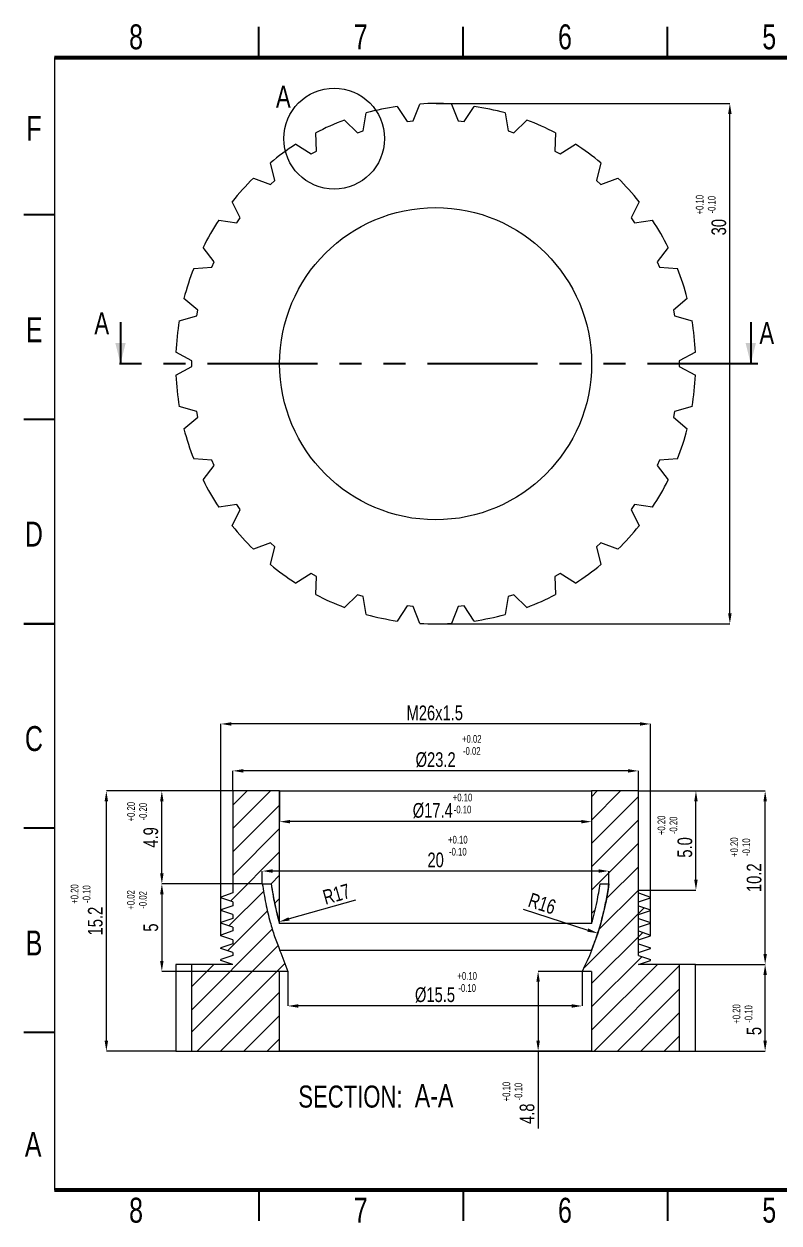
# Model space of a CAD drawing. Header units: millimetres. Extents: x 1732 to 1829, y 582 to 789.
# Drawn here: x 1731.6 to 1775.1, y 644.2 to 713.3 of the extents above; entities that cross this region are included whole.
import ezdxf

# ---------------------------------------------------------------- set-up
doc = ezdxf.new("R2010")
doc.units = ezdxf.units.MM
doc.linetypes.add('PHANTOM', pattern=[12.7, 6.35, -1.27, 1.27, -1.27, 1.27, -1.27])
doc.styles.add('SLDTEXTSTYLE0', font='TXT', dxfattribs={"width": 0.75})
doc.dimstyles.new('SLDDIMSTYLE30', dxfattribs={"dimscale": 0.4, "dimtxt": 2.116667, "dimasz": 1.5, "dimexe": 0, "dimexo": 0.0625, "dimgap": 0.529167, "dimtad": 1, "dimdec": 0, "dimrnd": 1e-09, "dimzin": 12, "dimdsep": 46, "dimtxsty": 'SLDTEXTSTYLE0', "dimcen": 0.09, "dimadec": 0, "dimazin": 3, "dimtfac": 1, "dimtdec": 0, "dimtofl": 0, "dimtmove": 0, "dimatfit": 3, "dimfxl": 1, "dimfrac": 2, "dimtolj": 1, "dimtzin": 12, "dimarcsym": 0})

# ---------------------------------------------------------------- blocks, each defined once
blk = doc.blocks.new('*D17')
at = {"color": 0, "lineweight": -2, "transparency": 16777216}
for p, q in [((1743.609, 669.123), (1743.609, 670.258)), ((1766.409, 670.258), (1744.209, 670.258)), ((1767.009, 659.806), (1767.009, 670.258))]:
    blk.add_line(p, q, dxfattribs=at)
at = {"color": 0, "transparency": 16777216}
for points in [[(1744.209, 670.358), (1744.209, 670.158), (1743.609, 670.258)], [(1766.409, 670.358), (1766.409, 670.158), (1767.009, 670.258)]]:
    blk.add_solid(points, dxfattribs=at)
at = {"layer": 'Defpoints', "color": 0, "transparency": 16777216}
for p in [(1743.609, 670.258), (1743.609, 669.098), (1767.009, 659.781)]:
    blk.add_point(p, dxfattribs=at)
at = {"color": 0, "transparency": 16777216, "insert": (1755.309, 670.893), "char_height": 0.84667, "attachment_point": 5, "style": 'SLDTEXTSTYLE0'}
blk.add_mtext('\\A1;%%C23.2', dxfattribs=at)
blk = doc.blocks.new('*D18')
at = {"color": 0, "lineweight": -2, "transparency": 16777216}
for p, q in [((1770.32, 659.098), (1774.321, 659.098)), ((1774.321, 654.698), (1774.321, 658.498)), ((1770.32, 654.098), (1774.321, 654.098))]:
    blk.add_line(p, q, dxfattribs=at)
at = {"color": 0, "transparency": 16777216}
for points in [[(1774.221, 658.498), (1774.421, 658.498), (1774.321, 659.098)], [(1774.221, 654.698), (1774.421, 654.698), (1774.321, 654.098)]]:
    blk.add_solid(points, dxfattribs=at)
at = {"layer": 'Defpoints', "color": 0, "transparency": 16777216}
for p in [(1770.295, 659.098), (1774.321, 659.098), (1770.295, 654.098)]:
    blk.add_point(p, dxfattribs=at)
at = {"color": 0, "transparency": 16777216, "insert": (1773.686, 655.26), "char_height": 0.8467, "attachment_point": 5, "rotation": 90, "style": 'SLDTEXTSTYLE0'}
blk.add_mtext('\\A1;5', dxfattribs=at)
blk = doc.blocks.new('*D16')
at = {"color": 0, "lineweight": -2, "transparency": 16777216}
for p, q in [((1767.034, 669.098), (1774.323, 669.098)), ((1774.323, 659.698), (1774.323, 668.498)), ((1770.32, 659.098), (1774.323, 659.098))]:
    blk.add_line(p, q, dxfattribs=at)
at = {"color": 0, "transparency": 16777216}
for points in [[(1774.223, 668.498), (1774.423, 668.498), (1774.323, 669.098)], [(1774.223, 659.698), (1774.423, 659.698), (1774.323, 659.098)]]:
    blk.add_solid(points, dxfattribs=at)
at = {"layer": 'Defpoints', "color": 0, "transparency": 16777216}
for p in [(1767.009, 669.098), (1774.323, 669.098), (1770.295, 659.098)]:
    blk.add_point(p, dxfattribs=at)
at = {"color": 0, "transparency": 16777216, "insert": (1773.688, 664.098), "char_height": 0.8467, "attachment_point": 5, "rotation": 90, "style": 'SLDTEXTSTYLE0'}
blk.add_mtext('\\A1;10.2', dxfattribs=at)
blk = doc.blocks.new('*D19')
at = {"color": 0, "lineweight": -2, "transparency": 16777216}
for p, q in [((1755.334, 708.733), (1772.287, 708.733)), ((1772.287, 679.333), (1772.287, 708.133)), ((1755.334, 678.733), (1772.287, 678.733))]:
    blk.add_line(p, q, dxfattribs=at)
at = {"color": 0, "transparency": 16777216}
for points in [[(1772.187, 708.133), (1772.387, 708.133), (1772.287, 708.733)], [(1772.187, 679.333), (1772.387, 679.333), (1772.287, 678.733)]]:
    blk.add_solid(points, dxfattribs=at)
at = {"layer": 'Defpoints', "color": 0, "transparency": 16777216}
for p in [(1755.309, 708.733), (1772.287, 708.733), (1755.309, 678.733)]:
    blk.add_point(p, dxfattribs=at)
at = {"color": 0, "transparency": 16777216, "insert": (1771.652, 701.604), "char_height": 0.8467, "attachment_point": 5, "rotation": 90, "style": 'SLDTEXTSTYLE0'}
blk.add_mtext('\\A1;30', dxfattribs=at)
blk = doc.blocks.new('*D20')
at = {"color": 0, "lineweight": -2, "transparency": 16777216}
for p, q in [((1746.309, 669.073), (1746.309, 667.33)), ((1764.309, 669.073), (1764.309, 667.33)), ((1763.709, 667.33), (1746.909, 667.33))]:
    blk.add_line(p, q, dxfattribs=at)
at = {"color": 0, "transparency": 16777216}
for points in [[(1746.909, 667.43), (1746.909, 667.23), (1746.309, 667.33)], [(1763.709, 667.43), (1763.709, 667.23), (1764.309, 667.33)]]:
    blk.add_solid(points, dxfattribs=at)
at = {"layer": 'Defpoints', "color": 0, "transparency": 16777216}
for p in [(1746.309, 669.098), (1764.309, 669.098), (1746.309, 667.33)]:
    blk.add_point(p, dxfattribs=at)
at = {"color": 0, "transparency": 16777216, "insert": (1755.142, 667.965), "char_height": 0.84667, "attachment_point": 5, "style": 'SLDTEXTSTYLE0'}
blk.add_mtext('\\A1;%%C17.4', dxfattribs=at)
blk = doc.blocks.new('*D25')
at = {"color": 0, "lineweight": -2, "transparency": 16777216}
for p, q in [((1743.584, 669.098), (1739.511, 669.098)), ((1739.511, 664.348), (1739.511, 668.498)), ((1745.284, 663.748), (1739.511, 663.748))]:
    blk.add_line(p, q, dxfattribs=at)
at = {"color": 0, "transparency": 16777216}
for points in [[(1739.411, 668.498), (1739.611, 668.498), (1739.511, 669.098)], [(1739.411, 664.348), (1739.611, 664.348), (1739.511, 663.748)]]:
    blk.add_solid(points, dxfattribs=at)
at = {"layer": 'Defpoints', "color": 0, "transparency": 16777216}
for p in [(1739.511, 669.098), (1743.609, 669.098), (1745.309, 663.748)]:
    blk.add_point(p, dxfattribs=at)
at = {"color": 0, "transparency": 16777216, "insert": (1738.876, 666.423), "char_height": 0.8467, "attachment_point": 5, "rotation": 90, "style": 'SLDTEXTSTYLE0'}
blk.add_mtext('\\A1;4.9', dxfattribs=at)
blk = doc.blocks.new('*D26')
at = {"color": 0, "lineweight": -2, "transparency": 16777216}
for p, q in [((1742.92, 660.777), (1742.92, 672.963)), ((1767.098, 672.963), (1743.52, 672.963)), ((1767.698, 660.777), (1767.698, 672.963))]:
    blk.add_line(p, q, dxfattribs=at)
at = {"color": 0, "transparency": 16777216}
for points in [[(1743.52, 673.063), (1743.52, 672.863), (1742.92, 672.963)], [(1767.098, 673.063), (1767.098, 672.863), (1767.698, 672.963)]]:
    blk.add_solid(points, dxfattribs=at)
at = {"layer": 'Defpoints', "color": 0, "transparency": 16777216}
for p in [(1742.92, 672.963), (1742.92, 660.752), (1767.698, 660.752)]:
    blk.add_point(p, dxfattribs=at)
at = {"color": 0, "transparency": 16777216, "insert": (1755.258, 673.598), "char_height": 0.84667, "attachment_point": 5, "style": 'SLDTEXTSTYLE0'}
blk.add_mtext('\\A1;M26x1.5', dxfattribs=at)
blk = doc.blocks.new('*D27')
at = {"color": 0, "lineweight": -2, "transparency": 16777216}
for p, q in [((1767.034, 669.098), (1770.328, 669.098)), ((1770.328, 663.988), (1770.328, 668.498)), ((1767.034, 663.388), (1770.328, 663.388))]:
    blk.add_line(p, q, dxfattribs=at)
at = {"color": 0, "transparency": 16777216}
for points in [[(1770.228, 668.498), (1770.428, 668.498), (1770.328, 669.098)], [(1770.228, 663.988), (1770.428, 663.988), (1770.328, 663.388)]]:
    blk.add_solid(points, dxfattribs=at)
at = {"layer": 'Defpoints', "color": 0, "transparency": 16777216}
for p in [(1767.009, 669.098), (1770.328, 669.098), (1767.009, 663.388)]:
    blk.add_point(p, dxfattribs=at)
at = {"color": 0, "transparency": 16777216, "insert": (1769.693, 665.844), "char_height": 0.8467, "attachment_point": 5, "rotation": 90, "style": 'SLDTEXTSTYLE0'}
blk.add_mtext('\\A1;5.0', dxfattribs=at)
blk = doc.blocks.new('*D28')
at = {"color": 0, "lineweight": -2, "transparency": 16777216}
blk.add_line((1750.678, 662.802), (1746.856, 661.722), dxfattribs=at)
at = {"color": 0, "transparency": 16777216}
blk.add_solid([(1746.829, 661.818), (1746.883, 661.625), (1746.279, 661.558)], dxfattribs=at)
at = {"layer": 'Defpoints', "color": 0, "transparency": 16777216}
for p in [(1762.465, 666.135), (1746.279, 661.558)]:
    blk.add_point(p, dxfattribs=at)
at = {"color": 0, "transparency": 16777216, "insert": (1749.589, 663.154), "char_height": 0.8467, "attachment_point": 5, "rotation": 15.78888, "style": 'SLDTEXTSTYLE0'}
blk.add_mtext('\\A1;R17', dxfattribs=at)
blk = doc.blocks.new('*D29')
at = {"color": 0, "lineweight": -2, "transparency": 16777216}
blk.add_line((1760.351, 662.294), (1764.087, 661.082), dxfattribs=at)
at = {"color": 0, "transparency": 16777216}
blk.add_solid([(1764.118, 661.177), (1764.057, 660.987), (1764.658, 660.896)], dxfattribs=at)
at = {"layer": 'Defpoints', "color": 0, "transparency": 16777216}
for p in [(1749.072, 665.954), (1764.658, 660.896)]:
    blk.add_point(p, dxfattribs=at)
at = {"color": 0, "transparency": 16777216, "insert": (1761.453, 662.604), "char_height": 0.8467, "attachment_point": 5, "rotation": 342.02109, "style": 'SLDTEXTSTYLE0'}
blk.add_mtext('\\A1;R16', dxfattribs=at)
blk = doc.blocks.new('*D30')
at = {"color": 0, "lineweight": -2, "transparency": 16777216}
for p, q in [((1745.284, 663.748), (1739.511, 663.748)), ((1739.511, 663.148), (1739.511, 659.298)), ((1746.284, 658.698), (1739.511, 658.698))]:
    blk.add_line(p, q, dxfattribs=at)
at = {"color": 0, "transparency": 16777216}
for points in [[(1739.411, 663.148), (1739.611, 663.148), (1739.511, 663.748)], [(1739.411, 659.298), (1739.611, 659.298), (1739.511, 658.698)]]:
    blk.add_solid(points, dxfattribs=at)
at = {"layer": 'Defpoints', "color": 0, "transparency": 16777216}
for p in [(1745.309, 663.748), (1739.511, 658.698), (1746.309, 658.698)]:
    blk.add_point(p, dxfattribs=at)
at = {"color": 0, "transparency": 16777216, "insert": (1738.876, 661.223), "char_height": 0.8467, "attachment_point": 5, "rotation": 90, "style": 'SLDTEXTSTYLE0'}
blk.add_mtext('\\A1;5', dxfattribs=at)
blk = doc.blocks.new('*D31')
at = {"color": 0, "lineweight": -2, "transparency": 16777216}
for p, q in [((1745.309, 663.773), (1745.309, 664.484)), ((1764.709, 664.484), (1745.909, 664.484)), ((1765.309, 663.773), (1765.309, 664.484))]:
    blk.add_line(p, q, dxfattribs=at)
at = {"color": 0, "transparency": 16777216}
for points in [[(1745.909, 664.584), (1745.909, 664.384), (1745.309, 664.484)], [(1764.709, 664.584), (1764.709, 664.384), (1765.309, 664.484)]]:
    blk.add_solid(points, dxfattribs=at)
at = {"layer": 'Defpoints', "color": 0, "transparency": 16777216}
for p in [(1745.309, 664.484), (1745.309, 663.748), (1765.309, 663.748)]:
    blk.add_point(p, dxfattribs=at)
at = {"color": 0, "transparency": 16777216, "insert": (1755.309, 665.119), "char_height": 0.8467, "attachment_point": 5, "style": 'SLDTEXTSTYLE0'}
blk.add_mtext('\\A1;20', dxfattribs=at)
blk = doc.blocks.new('*D32')
at = {"color": 0, "lineweight": -2, "transparency": 16777216}
for p, q in [((1742.895, 669.098), (1736.308, 669.098)), ((1736.308, 654.698), (1736.308, 668.498)), ((1740.299, 654.098), (1736.308, 654.098))]:
    blk.add_line(p, q, dxfattribs=at)
at = {"color": 0, "transparency": 16777216}
for points in [[(1736.208, 668.498), (1736.408, 668.498), (1736.308, 669.098)], [(1736.208, 654.698), (1736.408, 654.698), (1736.308, 654.098)]]:
    blk.add_solid(points, dxfattribs=at)
at = {"layer": 'Defpoints', "color": 0, "transparency": 16777216}
for p in [(1736.308, 669.098), (1742.92, 669.098), (1740.324, 654.098)]:
    blk.add_point(p, dxfattribs=at)
at = {"color": 0, "transparency": 16777216, "insert": (1735.673, 661.598), "char_height": 0.8467, "attachment_point": 5, "rotation": 90, "style": 'SLDTEXTSTYLE0'}
blk.add_mtext('\\A1;15.2', dxfattribs=at)
blk = doc.blocks.new('*D34')
at = {"color": 0, "lineweight": -2, "transparency": 16777216}
for p, q in [((1746.779, 658.673), (1746.779, 656.703)), ((1763.764, 658.673), (1763.764, 656.703)), ((1763.164, 656.703), (1747.379, 656.703))]:
    blk.add_line(p, q, dxfattribs=at)
at = {"color": 0, "transparency": 16777216}
for points in [[(1747.379, 656.803), (1747.379, 656.603), (1746.779, 656.703)], [(1763.164, 656.803), (1763.164, 656.603), (1763.764, 656.703)]]:
    blk.add_solid(points, dxfattribs=at)
at = {"layer": 'Defpoints', "color": 0, "transparency": 16777216}
for p in [(1746.779, 658.698), (1763.764, 658.698), (1746.779, 656.703)]:
    blk.add_point(p, dxfattribs=at)
at = {"color": 0, "transparency": 16777216, "insert": (1755.272, 657.338), "char_height": 0.84667, "attachment_point": 5, "style": 'SLDTEXTSTYLE0'}
blk.add_mtext('\\A1;%%C15.5', dxfattribs=at)
blk = doc.blocks.new('*D35')
at = {"color": 0, "lineweight": -2, "transparency": 16777216}
for p, q in [((1763.739, 658.698), (1761.222, 658.698)), ((1761.222, 658.098), (1761.222, 654.698)), ((1763.377, 654.098), (1761.222, 654.098)), ((1761.222, 654.098), (1761.222, 649.643))]:
    blk.add_line(p, q, dxfattribs=at)
at = {"color": 0, "transparency": 16777216}
for points in [[(1761.122, 658.098), (1761.322, 658.098), (1761.222, 658.698)], [(1761.122, 654.698), (1761.322, 654.698), (1761.222, 654.098)]]:
    blk.add_solid(points, dxfattribs=at)
at = {"layer": 'Defpoints', "color": 0, "transparency": 16777216}
for p in [(1763.764, 658.698), (1761.222, 654.098), (1763.402, 654.098)]:
    blk.add_point(p, dxfattribs=at)
at = {"color": 0, "transparency": 16777216, "insert": (1760.587, 650.49), "char_height": 0.8467, "attachment_point": 5, "rotation": 90, "style": 'SLDTEXTSTYLE0'}
blk.add_mtext('\\A1;4.8', dxfattribs=at)

msp = doc.modelspace()

# ---------------------------------------------------------------- linework, layer by layer
at = {"color": 7, "linetype": 'Continuous', "lineweight": 35}
for p, q in [((1745.108, 711.385), (1745.108, 713.153)), ((1756.894, 711.385), (1756.894, 713.153)), ((1768.679, 711.385), (1768.679, 713.153)), ((1733.322, 702.31), (1731.555, 702.31)), ((1733.322, 690.524), (1731.555, 690.524)), ((1731.555, 678.739), (1733.322, 678.739)), ((1733.322, 678.739), (1731.555, 678.739)), ((1733.322, 666.953), (1731.555, 666.953)), ((1733.322, 655.168), (1731.555, 655.168)), ((1745.108, 646.093), (1745.108, 644.325)), ((1756.894, 646.093), (1756.894, 644.325)), ((1768.679, 646.093), (1768.679, 644.325))]:
    msp.add_line(p, q, dxfattribs=at)
at = {"color": 7, "linetype": 'Continuous', "lineweight": 70}
for p, q in [((1733.322, 711.385), (1827.607, 711.385)), ((1827.607, 646.093), (1733.322, 646.093))]:
    msp.add_line(p, q, dxfattribs=at)
for p, q in [((1733.322, 711.385), (1733.322, 646.093)), ((1743.609, 663.219), (1742.92, 662.983)), ((1742.92, 662.943), (1742.92, 662.983)), ((1743.609, 662.706), (1742.92, 662.943)), ((1767.009, 663.219), (1767.698, 662.983)), ((1767.009, 662.706), (1767.698, 662.943)), ((1767.698, 662.943), (1767.698, 662.983)), ((1743.609, 662.485), (1742.92, 662.248)), ((1742.92, 662.208), (1742.92, 662.248)), ((1767.009, 662.485), (1767.698, 662.248)), ((1767.698, 662.208), (1767.698, 662.248)), ((1743.609, 661.972), (1742.92, 662.208)), ((1743.609, 661.75), (1742.92, 661.514)), ((1767.009, 661.972), (1767.698, 662.208)), ((1767.009, 661.75), (1767.698, 661.514)), ((1742.92, 661.474), (1742.92, 661.514)), ((1743.609, 661.238), (1742.92, 661.474)), ((1743.609, 661.029), (1742.92, 660.792)), ((1764.309, 661.452), (1746.309, 661.452)), ((1767.009, 661.238), (1767.698, 661.474)), ((1767.009, 661.029), (1767.698, 660.792)), ((1767.698, 661.474), (1767.698, 661.514)), ((1742.92, 660.752), (1742.92, 660.792)), ((1743.609, 660.516), (1742.92, 660.752)), ((1743.609, 660.294), (1742.92, 660.058)), ((1767.009, 660.516), (1767.698, 660.752)), ((1767.009, 660.294), (1767.698, 660.058)), ((1767.698, 660.752), (1767.698, 660.792)), ((1742.92, 660.018), (1742.92, 660.058)), ((1743.609, 659.781), (1742.92, 660.018)), ((1743.609, 659.611), (1742.92, 659.374)), ((1746.309, 659.926), (1764.309, 659.926)), ((1767.009, 659.781), (1767.698, 660.018)), ((1767.009, 659.611), (1767.698, 659.374)), ((1767.698, 660.018), (1767.698, 660.058)), ((1742.92, 659.334), (1742.92, 659.374)), ((1743.609, 659.098), (1742.92, 659.334)), ((1767.009, 659.098), (1767.698, 659.334)), ((1767.698, 659.334), (1767.698, 659.374)), ((1746.779, 658.698), (1746.309, 658.698)), ((1764.309, 658.698), (1763.764, 658.698)), ((1764.309, 654.098), (1746.309, 654.098))]:
    msp.add_line(p, q)
at = {"linetype": 'Continuous', "lineweight": 25}
for p, q in [((1753.087, 708.567), (1753.67, 707.697)), ((1754.009, 707.733), (1754.398, 708.705)), ((1756.22, 708.705), (1756.609, 707.733)), ((1756.948, 707.697), (1757.531, 708.567)), ((1751.127, 707.156), (1751.305, 708.188)), ((1759.313, 708.188), (1759.491, 707.156)), ((1750.052, 707.781), (1750.802, 707.051)), ((1753.67, 707.697), (1754.009, 707.733)), ((1756.609, 707.733), (1756.948, 707.697)), ((1759.816, 707.051), (1760.567, 707.781)), ((1748.427, 705.993), (1748.387, 707.04)), ((1750.802, 707.051), (1751.127, 707.156)), ((1759.491, 707.156), (1759.816, 707.051)), ((1762.231, 707.04), (1762.191, 705.993)), ((1747.246, 706.381), (1748.132, 705.823)), ((1748.132, 705.823), (1748.427, 705.993)), ((1762.191, 705.993), (1762.486, 705.823)), ((1762.486, 705.823), (1763.372, 706.381)), ((1746.028, 704.295), (1745.771, 705.31)), ((1764.847, 705.31), (1764.59, 704.295)), ((1744.792, 704.428), (1745.775, 704.067)), ((1764.843, 704.067), (1765.826, 704.428)), ((1745.775, 704.067), (1746.028, 704.295)), ((1764.59, 704.295), (1764.843, 704.067)), ((1744.035, 702.134), (1743.573, 703.074)), ((1767.045, 703.074), (1766.583, 702.134)), ((1742.798, 702.008), (1743.835, 701.858)), ((1743.835, 701.858), (1744.035, 702.134)), ((1766.583, 702.134), (1766.783, 701.858)), ((1766.783, 701.858), (1767.82, 702.008)), ((1742.535, 699.607), (1741.887, 700.43)), ((1768.731, 700.43), (1768.083, 699.607)), ((1742.396, 699.295), (1742.535, 699.607)), ((1768.083, 699.607), (1768.222, 699.295)), ((1741.351, 699.226), (1742.396, 699.295)), ((1768.222, 699.295), (1769.267, 699.226)), ((1741.593, 696.822), (1740.788, 697.493)), ((1741.522, 696.489), (1741.593, 696.822)), ((1769.83, 697.493), (1769.026, 696.822)), ((1769.026, 696.822), (1769.096, 696.489)), ((1740.514, 696.204), (1741.522, 696.489)), ((1769.096, 696.489), (1770.104, 696.204)), ((1741.25, 693.903), (1740.324, 694.392)), ((1770.295, 694.392), (1769.368, 693.903)), ((1740.324, 693.074), (1741.25, 693.562)), ((1741.25, 693.562), (1741.25, 693.903)), ((1769.368, 693.903), (1769.368, 693.562)), ((1769.368, 693.562), (1770.295, 693.074)), ((1741.522, 690.976), (1740.514, 691.261)), ((1740.788, 689.972), (1741.593, 690.643)), ((1741.593, 690.643), (1741.522, 690.976)), ((1769.096, 690.976), (1769.026, 690.643)), ((1769.026, 690.643), (1769.83, 689.972)), ((1770.104, 691.261), (1769.096, 690.976)), ((1742.396, 688.17), (1741.351, 688.239)), ((1741.887, 687.035), (1742.535, 687.858)), ((1742.535, 687.858), (1742.396, 688.17)), ((1768.222, 688.17), (1768.083, 687.858)), ((1768.083, 687.858), (1768.731, 687.035)), ((1769.267, 688.239), (1768.222, 688.17)), ((1743.835, 685.607), (1742.798, 685.457)), ((1743.573, 684.391), (1744.035, 685.331)), ((1744.035, 685.331), (1743.835, 685.607)), ((1766.783, 685.607), (1766.583, 685.331)), ((1766.583, 685.331), (1767.045, 684.391)), ((1767.82, 685.457), (1766.783, 685.607)), ((1745.775, 683.399), (1744.792, 683.037)), ((1745.771, 682.155), (1746.028, 683.17)), ((1746.028, 683.17), (1745.775, 683.399)), ((1764.843, 683.399), (1764.59, 683.17)), ((1764.59, 683.17), (1764.847, 682.155)), ((1765.826, 683.037), (1764.843, 683.399)), ((1748.132, 681.642), (1747.246, 681.084)), ((1748.427, 681.472), (1748.132, 681.642)), ((1762.486, 681.642), (1762.191, 681.472)), ((1763.372, 681.084), (1762.486, 681.642)), ((1748.387, 680.425), (1748.427, 681.472)), ((1762.191, 681.472), (1762.231, 680.425)), ((1750.802, 680.414), (1750.052, 679.684)), ((1751.127, 680.309), (1750.802, 680.414)), ((1751.305, 679.277), (1751.127, 680.309)), ((1759.491, 680.309), (1759.313, 679.277)), ((1759.816, 680.414), (1759.491, 680.309)), ((1760.567, 679.684), (1759.816, 680.414)), ((1753.67, 679.768), (1753.087, 678.898)), ((1754.009, 679.733), (1753.67, 679.768)), ((1754.398, 678.76), (1754.009, 679.733)), ((1756.609, 679.733), (1756.22, 678.76)), ((1756.948, 679.768), (1756.609, 679.733)), ((1757.531, 678.898), (1756.948, 679.768)), ((1743.609, 669.098), (1743.609, 663.219)), ((1746.309, 669.098), (1743.609, 669.098)), ((1746.309, 661.452), (1746.309, 669.098)), ((1746.309, 669.098), (1764.309, 669.098)), ((1764.309, 669.098), (1764.309, 661.452)), ((1767.009, 669.098), (1764.309, 669.098)), ((1767.009, 663.219), (1767.009, 669.098)), ((1745.309, 663.748), (1745.814, 663.748)), ((1764.804, 663.748), (1765.309, 663.748)), ((1743.609, 662.706), (1743.609, 662.485)), ((1767.009, 662.485), (1767.009, 662.706)), ((1743.609, 661.972), (1743.609, 661.75)), ((1767.009, 661.75), (1767.009, 661.972)), ((1743.609, 661.238), (1743.609, 661.029)), ((1767.009, 661.029), (1767.009, 661.238)), ((1743.609, 660.516), (1743.609, 660.294)), ((1767.009, 660.294), (1767.009, 660.516)), ((1743.609, 659.781), (1743.609, 659.611)), ((1767.009, 659.611), (1767.009, 659.781)), ((1740.324, 659.098), (1740.324, 654.098)), ((1741.25, 659.098), (1740.324, 659.098)), ((1741.25, 654.098), (1741.25, 659.098)), ((1743.609, 659.098), (1741.25, 659.098)), ((1769.368, 659.098), (1767.009, 659.098)), ((1769.368, 659.098), (1769.368, 654.098)), ((1770.295, 659.098), (1769.368, 659.098)), ((1770.295, 654.098), (1770.295, 659.098)), ((1746.309, 654.098), (1746.309, 658.698)), ((1764.309, 658.698), (1764.309, 654.098)), ((1740.324, 654.098), (1741.25, 654.098)), ((1741.25, 654.098), (1746.309, 654.098)), ((1746.309, 654.098), (1750.681, 654.098)), ((1750.681, 654.098), (1764.309, 654.098)), ((1764.309, 654.098), (1769.368, 654.098)), ((1769.368, 654.098), (1770.295, 654.098))]:
    msp.add_line(p, q, dxfattribs=at)
at = {"linetype": 'Continuous', "lineweight": 35}
for p, q in [((1737.127, 696.133), (1737.127, 693.733)), ((1773.491, 696.133), (1773.491, 693.733))]:
    msp.add_line(p, q, dxfattribs=at)
at = {"linetype": 'PHANTOM', "lineweight": 35}
msp.add_line((1773.891, 693.733), (1736.727, 693.733), dxfattribs=at)
at = {"linetype": 'Continuous'}
for p, q in [((1743.609, 668.276), (1744.431, 669.098)), ((1743.609, 666.929), (1745.778, 669.098)), ((1764.309, 668.77), (1764.637, 669.098)), ((1764.309, 667.423), (1765.984, 669.098)), ((1764.309, 666.076), (1767.009, 668.776)), ((1743.609, 665.582), (1746.309, 668.282)), ((1764.309, 664.729), (1767.009, 667.429)), ((1743.609, 664.234), (1746.309, 666.934)), ((1764.309, 663.382), (1767.009, 666.082)), ((1743.474, 662.753), (1746.309, 665.587)), ((1765.168, 662.894), (1767.009, 664.735)), ((1745.814, 663.746), (1746.309, 664.24)), ((1745.814, 663.746), (1745.814, 663.746)), ((1743.384, 661.315), (1745.379, 663.311)), ((1764.728, 661.106), (1767.009, 663.388)), ((1742.927, 662.206), (1742.996, 662.274)), ((1746.019, 662.603), (1746.309, 662.893)), ((1763.856, 658.888), (1767.34, 662.371)), ((1743.302, 659.887), (1745.599, 662.183)), ((1764.309, 662.035), (1764.519, 662.245)), ((1741.25, 656.487), (1745.886, 661.123)), ((1746.289, 661.526), (1746.309, 661.546)), ((1764.309, 657.994), (1767.258, 660.943)), ((1741.25, 655.215), (1746.213, 660.178)), ((1764.309, 656.647), (1767.206, 659.543)), ((1767.671, 660.009), (1767.698, 660.036)), ((1741.25, 657.834), (1742.514, 659.098)), ((1741.555, 654.098), (1746.606, 659.149)), ((1764.309, 655.3), (1768.107, 659.098)), ((1764.454, 654.098), (1769.368, 659.012)), ((1742.902, 654.098), (1746.309, 657.505)), ((1765.801, 654.098), (1769.368, 657.665)), ((1744.249, 654.098), (1746.309, 656.158)), ((1767.148, 654.098), (1769.368, 656.318)), ((1745.596, 654.098), (1746.309, 654.811)), ((1768.495, 654.098), (1769.368, 654.971))]:
    msp.add_line(p, q, dxfattribs=at)
for points in [[(1745.814, 663.746, 0.034923), (1746.309, 661.452, -1.549717)], [(1765.309, 663.748, -0.081103), (1763.764, 658.698, 3.046744)]]:
    msp.add_lwpolyline(points, format="xyb")
msp.add_circle((1749.454, 706.709), 2.909)
at = {"linetype": 'Continuous', "lineweight": 25}
msp.add_circle((1755.309, 693.733), 9, dxfattribs=at)
for start, end in [(98.5178, 105.4822), (86.5178, 93.4822), (74.5178, 81.4822), (110.5178, 117.4822), (62.5178, 69.4822), (122.5178, 129.4822), (50.5178, 57.4822), (134.5178, 141.4822), (38.5178, 45.4822), (146.5178, 153.4822), (26.5178, 33.4822), (158.5178, 165.4822), (14.5178, 21.4822), (170.5178, 177.4822), (2.5178, 9.4822), (182.5178, 189.4822), (350.5178, 357.4822), (194.5178, 201.4822), (338.5178, 345.4822), (206.5178, 213.4822), (326.5178, 333.4822), (218.5178, 225.4822), (314.5178, 321.4822), (230.5178, 237.4822), (302.5178, 309.4822), (242.5178, 249.4822), (290.5178, 297.4822), (254.5178, 261.4822), (278.5178, 285.4822), (266.5178, 273.4822)]:
    msp.add_arc((1755.309, 693.733), 15, start, end, dxfattribs=at)
for points, knots in [([(1745.309, 663.748), (1745.369, 663.371), (1745.486, 662.628), (1745.734, 661.619), (1746.005, 660.719), (1746.208, 660.189), (1746.309, 659.926), (1746.466, 659.517), (1746.622, 659.107), (1746.779, 658.698)], [0, 0, 0, 0, 0.288686, 0.569936, 0.786544, 1, 1, 1, 1.331976, 1.331976, 1.331976, 1.331976]), ([(1745.814, 663.748), (1745.886, 663.31), (1746.012, 662.537), (1746.219, 661.78), (1746.309, 661.452)], [0, 0, 0, 0, 0.565181, 1, 1, 1, 1]), ([(1764.309, 659.926), (1764.436, 660.262), (1764.692, 660.941), (1764.964, 661.925), (1765.172, 662.864), (1765.263, 663.451), (1765.309, 663.748)], [0, 0, 0, 0, 0.272169, 0.549737, 0.772493, 1, 1, 1, 1]), ([(1764.309, 661.452), (1764.367, 661.659), (1764.484, 662.079), (1764.657, 662.843), (1764.748, 663.404), (1764.804, 663.748)], [0, 0, 0, 0, 0.275018, 0.555557, 1, 1, 1, 1])]:
    msp.add_open_spline(points, degree=3, knots=knots, dxfattribs=at)
at = {"linetype": 'Continuous', "lineweight": 35}
for points in [[(1737.127, 693.733), (1737.427, 694.933), (1736.827, 694.933)], [(1773.491, 693.733), (1773.791, 694.933), (1773.191, 694.933)]]:
    msp.add_solid(points, dxfattribs=at)

# ---------------------------------------------------------------- texts
at = {"color": 7, "linetype": 'Continuous', "lineweight": 0, "char_height": 1.437, "attachment_point": 2, "style": 'SLDTEXTSTYLE0'}
for s, insert in [('8', (1738.022, 713.297)), ('7', (1750.986, 713.297)), ('6', (1762.772, 713.297)), ('5', (1774.558, 713.297)), ('F', (1732.129, 708.02)), ('E', (1732.146, 696.411)), ('D', (1732.127, 684.626)), ('C', (1732.129, 672.84)), ('B', (1732.133, 661.055)), ('A', (1732.086, 649.446)), ('8', (1738.022, 645.648)), ('6', (1762.772, 645.648)), ('7', (1750.986, 645.648)), ('5', (1774.558, 645.648))]:
    msp.add_mtext(s, dxfattribs=dict(at, insert=insert))
at = {"linetype": 'Continuous', "attachment_point": 1, "style": 'SLDTEXTSTYLE0'}
for s, insert, char_height in [('A', (1746.095, 709.766), 1.27), ('A', (1735.617, 696.701), 1.27), ('A', (1773.99, 696.133), 1.27), ('A-A', (1754.103, 652.2), 1.3335)]:
    msp.add_mtext(s, dxfattribs=dict(at, insert=insert, char_height=char_height))
at = {"color": 7, "linetype": 'Continuous', "lineweight": 18, "char_height": 0.4445, "attachment_point": 2, "rotation": 90, "style": 'SLDTEXTSTYLE0'}
for s, insert in [('\\A1;+0.10', (1770.321, 702.9)), ('\\A1;-0.10', (1771.015, 702.9)), ('\\A1;+0.20', (1737.508, 667.905)), ('\\A1;-0.20', (1738.202, 667.905)), ('\\A1;+0.20', (1768.113, 667.118)), ('\\A1;-0.20', (1768.807, 667.118)), ('\\A1;+0.20', (1772.314, 665.858)), ('\\A1;-0.10', (1773.009, 665.858)), ('\\A1;+0.20', (1734.252, 663.156)), ('\\A1;-0.10', (1734.946, 663.156)), ('\\A1;+0.02', (1737.498, 662.818)), ('\\A1;-0.02', (1738.192, 662.818)), ('\\A1;+0.20', (1772.445, 656.242)), ('\\A1;-0.10', (1773.14, 656.242)), ('\\A1;+0.10', (1759.168, 651.768)), ('\\A1;-0.10', (1759.862, 651.768))]:
    msp.add_mtext(s, dxfattribs=dict(at, insert=insert))
at = {"color": 7, "linetype": 'Continuous', "lineweight": 18, "char_height": 0.4445, "attachment_point": 2, "style": 'SLDTEXTSTYLE0'}
for s, insert in [('\\A1;+0.02', (1757.394, 672.323)), ('\\A1;-0.02', (1757.394, 671.629)), ('\\A1;+0.10', (1756.86, 668.946)), ('\\A1;-0.10', (1756.86, 668.252)), ('\\A1;+0.10', (1756.589, 666.514)), ('\\A1;-0.10', (1756.589, 665.82)), ('\\A1;+0.10', (1757.129, 658.657)), ('\\A1;-0.10', (1757.129, 657.963))]:
    msp.add_mtext(s, dxfattribs=dict(at, insert=insert))
at = {"color": 0, "linetype": 'Continuous', "lineweight": 0, "insert": (1750.393, 652.116), "char_height": 1.27, "attachment_point": 2, "style": 'SLDTEXTSTYLE0'}
msp.add_mtext('SECTION:', dxfattribs=at)

# ---------------------------------------------------------------- dimensions: what is measured, and where the dimension line sits
for base, p1, p2, picture, middle in [((1772.287, 708.733), (1755.309, 678.733), (1755.309, 708.733), '*D19', (1772.287, 701.604)), ((1774.321, 659.098), (1770.295, 654.098), (1770.295, 659.098), '*D18', (1774.321, 655.26))]:
    dim = msp.add_linear_dim(base=base, p1=p1, p2=p2, angle=90, dimstyle='SLDDIMSTYLE30')
    dim.commit()
    dim.dimension.update_dxf_attribs({"geometry": picture, "text_midpoint": middle, "dimtype": 160})
for base, p1, p2, text, picture, middle in [((1742.92, 672.963), (1767.698, 660.752), (1742.92, 660.752), 'M26x1.5', '*D26', (1755.258, 672.963)), ((1743.609, 670.258), (1767.009, 659.781), (1743.609, 669.098), '%%C<>.2', '*D17', (1755.309, 670.258)), ((1746.309, 667.33), (1764.309, 669.098), (1746.309, 669.098), '%%C17.4', '*D20', (1755.142, 667.33))]:
    dim = msp.add_linear_dim(base=base, p1=p1, p2=p2, text=text, dimstyle='SLDDIMSTYLE30')
    dim.commit()
    dim.dimension.update_dxf_attribs({"geometry": picture, "text_midpoint": middle, "dimtype": 160})
for base, p1, p2, text, picture, middle in [((1736.308, 669.098), (1740.324, 654.098), (1742.92, 669.098), '<>.2', '*D32', (1735.673, 661.598)), ((1739.511, 669.098), (1745.309, 663.748), (1743.609, 669.098), '4.9', '*D25', (1738.876, 666.423)), ((1774.323, 669.098), (1770.295, 659.098), (1767.009, 669.098), '<>.2', '*D16', (1773.688, 664.098))]:
    dim = msp.add_linear_dim(base=base, p1=p1, p2=p2, angle=90, text=text, dimstyle='SLDDIMSTYLE30')
    dim.commit()
    dim.dimension.update_dxf_attribs({"geometry": picture, "text_midpoint": middle})
for base, p1, p2, text, picture, middle in [((1770.328, 669.098), (1767.009, 663.388), (1767.009, 669.098), '5.0', '*D27', (1770.328, 665.844)), ((1761.222, 654.098), (1763.764, 658.698), (1763.402, 654.098), '4.8', '*D35', (1761.222, 650.49))]:
    dim = msp.add_linear_dim(base=base, p1=p1, p2=p2, angle=90, text=text, dimstyle='SLDDIMSTYLE30')
    dim.commit()
    dim.dimension.update_dxf_attribs({"geometry": picture, "text_midpoint": middle, "dimtype": 160})
for center, mpoint, picture, middle in [((1762.465, 666.135), (1746.279, 661.558), '*D28', (1749.761, 662.543)), ((1749.072, 665.954), (1764.658, 660.896), '*D29', (1761.257, 662))]:
    dim = msp.add_radius_dim(center=center, mpoint=mpoint, dimstyle='SLDDIMSTYLE30')
    dim.commit()
    dim.dimension.update_dxf_attribs({"geometry": picture, "text_midpoint": middle, "dimtype": 164})
dim = msp.add_linear_dim(base=(1745.309, 664.484), p1=(1765.309, 663.748), p2=(1745.309, 663.748), dimstyle='SLDDIMSTYLE30')
dim.commit()
dim.dimension.update_dxf_attribs({"geometry": '*D31', "text_midpoint": (1755.309, 665.119)})
dim = msp.add_linear_dim(base=(1739.511, 658.698), p1=(1745.309, 663.748), p2=(1746.309, 658.698), angle=90, dimstyle='SLDDIMSTYLE30')
dim.commit()
dim.dimension.update_dxf_attribs({"geometry": '*D30', "text_midpoint": (1738.876, 661.223)})
dim = msp.add_linear_dim(base=(1746.779, 656.703), p1=(1763.764, 658.698), p2=(1746.779, 658.698), text='%%C15.5', dimstyle='SLDDIMSTYLE30')
dim.commit()
dim.dimension.update_dxf_attribs({"geometry": '*D34', "text_midpoint": (1755.272, 657.338)})

doc.saveas('drawing.dxf')
